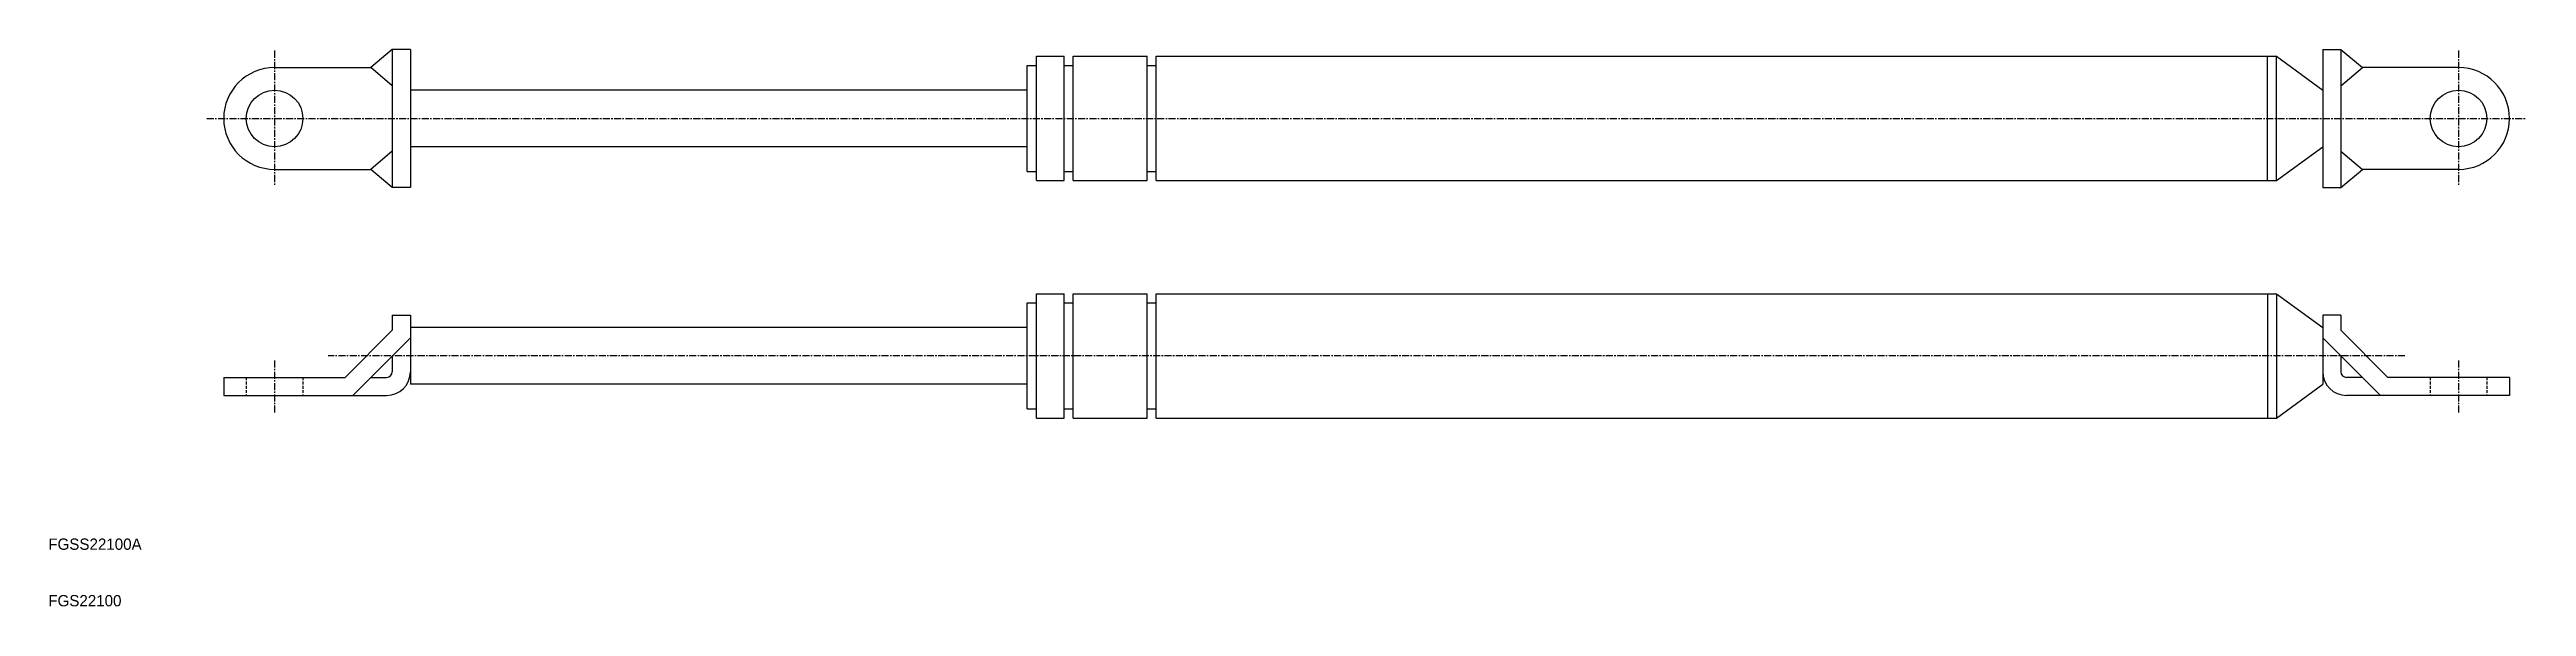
# Model space of a CAD drawing. Extents: x 10 to 448, y 10 to 108.
import ezdxf

# ---------------------------------------------------------------- set-up
doc = ezdxf.new("R2010")
doc.units = 0
doc.linetypes.add('CENTER', pattern=[2, 1.25, -0.25, 0.25, -0.25])
doc.linetypes.add('DASHED', pattern=[0.75, 0.5, -0.25])
doc.layers.get('0').update_dxf_attribs({"linetype": 'CONTINUOUS'})
doc.layers.add('CENTER', color=1, linetype='CENTER')

msp = doc.modelspace()

# ---------------------------------------------------------------- linework, layer by layer
at = {"color": 7, "linetype": 'CONTINUOUS'}
for p, q in [((50, 105.3), (67, 105.3)), ((70.8, 108.5), (67, 105.3)), ((70.8, 102.1), (67, 105.3)), ((70.8, 108.5), (70.8, 84.1)), ((74, 108.5), (70.8, 108.5)), ((74, 108.5), (74, 84.1)), ((183, 86.93), (183, 105.67)), ((183, 105.67), (184.63, 105.67)), ((184.63, 85.3), (184.63, 107.3)), ((184.63, 107.3), (189.52, 107.3)), ((189.52, 85.3), (189.52, 107.3)), ((189.52, 105.67), (191.15, 105.67)), ((191.15, 85.3), (191.15, 107.3)), ((191.15, 107.3), (204.19, 107.3)), ((204.19, 85.3), (204.19, 107.3)), ((204.19, 105.67), (205.82, 105.67)), ((205.82, 107.3), (403.85, 107.3)), ((205.82, 85.3), (205.82, 107.3)), ((402.22, 85.3), (402.22, 107.3)), ((403.85, 107.3), (412, 101.3)), ((403.85, 85.3), (403.85, 107.3)), ((412, 108.5), (412, 84.1)), ((412, 108.5), (415.2, 108.5)), ((415.2, 108.5), (415.2, 84.1)), ((415.2, 108.5), (419, 105.3)), ((415.2, 102.1), (419, 105.3)), ((436, 105.3), (419, 105.3)), ((183, 101.3), (74, 101.3)), ((70.8, 90.5), (67, 87.3)), ((183, 91.3), (74, 91.3)), ((403.85, 85.3), (412, 91.3)), ((415.2, 90.5), (419, 87.3)), ((50, 87.3), (67, 87.3)), ((70.8, 84.1), (67, 87.3)), ((74, 84.1), (70.8, 84.1)), ((183, 86.93), (184.63, 86.93)), ((184.63, 85.3), (189.52, 85.3)), ((189.52, 86.93), (191.15, 86.93)), ((191.15, 85.3), (204.19, 85.3)), ((204.19, 86.93), (205.82, 86.93)), ((205.82, 85.3), (403.85, 85.3)), ((412, 84.1), (415.2, 84.1)), ((415.2, 84.1), (419, 87.3)), ((436, 87.3), (419, 87.3)), ((70.8, 61.5), (70.8, 58.825483)), ((70.8, 61.5), (74, 61.5)), ((74, 61.5), (74, 49.3)), ((183, 44.93), (183, 63.67)), ((183, 63.67), (184.63, 63.67)), ((184.63, 43.3), (184.63, 65.3)), ((184.63, 65.3), (189.52, 65.3)), ((189.52, 43.3), (189.52, 65.3)), ((189.52, 63.67), (191.15, 63.67)), ((191.15, 43.3), (191.15, 65.3)), ((191.15, 65.3), (204.19, 65.3)), ((204.19, 43.3), (204.19, 65.3)), ((204.19, 63.67), (205.82, 63.67)), ((205.82, 65.3), (403.85, 65.3)), ((205.82, 43.3), (205.82, 65.3)), ((402.22, 65.3), (402.22, 43.3)), ((403.85, 65.3), (403.85, 43.3)), ((403.85, 65.3), (412, 59.3)), ((412, 61.5), (412, 49.3)), ((415.2, 61.5), (412, 61.5)), ((415.2, 61.5), (415.2, 58.825483)), ((70.8, 58.825483), (62.474517, 50.5)), ((74, 57.5), (63.8, 47.3)), ((183, 59.3), (74, 59.3)), ((412, 57.5), (422.2, 47.3)), ((415.2, 58.825483), (423.525483, 50.5)), ((70.8, 54.3), (70.8, 51.5)), ((415.2, 54.3), (415.2, 51.5)), ((41, 50.5), (62.474517, 50.5)), ((41, 50.5), (41, 47.3)), ((67, 50.5), (69.8, 50.5)), ((183, 49.3), (74, 49.3)), ((403.85, 43.3), (412, 49.3)), ((419, 50.5), (416.2, 50.5)), ((445, 50.5), (423.525483, 50.5)), ((445, 50.5), (445, 47.3)), ((41, 47.3), (69.8, 47.3)), ((183, 44.93), (184.63, 44.93)), ((189.52, 44.93), (191.15, 44.93)), ((204.19, 44.93), (205.82, 44.93)), ((445, 47.3), (416.2, 47.3)), ((184.63, 43.3), (189.52, 43.3)), ((191.15, 43.3), (204.19, 43.3)), ((205.82, 43.3), (403.85, 43.3))]:
    msp.add_line(p, q, dxfattribs=at)
at = {"color": 3, "linetype": 'DASHED'}
for p, q in [((45, 50.5), (45, 47.3)), ((55, 50.5), (55, 47.3)), ((431, 50.5), (431, 47.3)), ((441, 50.5), (441, 47.3))]:
    msp.add_line(p, q, dxfattribs=at)
at = {"color": 7, "linetype": 'CONTINUOUS'}
for centre in [(50, 96.3), (436, 96.3)]:
    msp.add_circle(centre, 5, dxfattribs=at)
for centre, radius, start, end in [((50, 96.3), 9, 90, 270), ((436, 96.3), 9, 270, 90), ((69.8, 51.5), 1, 270, 0), ((69.8, 51.5), 4.2, 270, 0), ((416.2, 51.5), 4.2, 180, 270), ((416.2, 51.5), 1, 180, 270)]:
    msp.add_arc(centre, radius, start, end, dxfattribs=at)
at = {"layer": 'CENTER', "color": 1, "linetype": 'CENTER'}
for p, q in [((50, 108.3), (50, 84.3)), ((436, 108.3), (436, 84.3)), ((38, 96.3), (448, 96.3)), ((50, 53.5), (50, 44.3)), ((426.525483, 54.3), (59.474517, 54.3)), ((436, 53.5), (436, 44.3))]:
    msp.add_line(p, q, dxfattribs=at)

# ---------------------------------------------------------------- texts
at = {"color": 7, "linetype": 'CONTINUOUS'}
for s, p in [('FGSS22100A', (10, 20)), ('FGS22100', (10, 10))]:
    msp.add_text(s, height=2, dxfattribs=at).set_placement(p)

doc.saveas('drawing.dxf')
